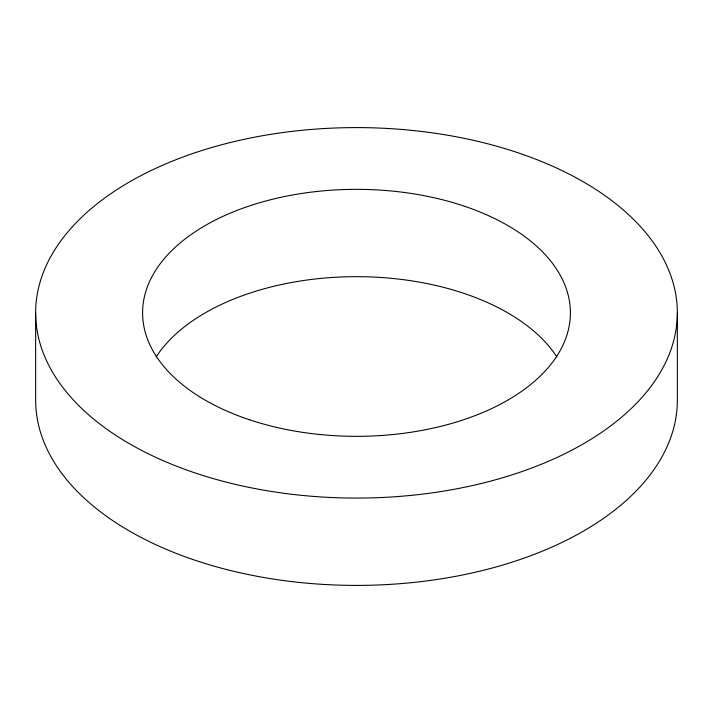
<?xml version="1.0" encoding="UTF-8"?>
<svg xmlns="http://www.w3.org/2000/svg" width="713" height="713" viewBox="0 0 713 713"><rect width="100%" height="100%" fill="white"/><g stroke="black" fill="none" stroke-linecap="round" stroke-linejoin="round"><path stroke-width="1.07" d="M677.35 312.838A320.85 185.237 0 0 1 196.075 473.263A320.85 185.237 0 0 1 196.075 152.413A320.85 185.237 0 0 1 677.35 312.838L677.35 400.162A320.85 185.237 0 0 1 356.5 585.4A320.85 185.237 0 0 1 35.65 400.162L35.65 312.838M156.076 357.026A213.9 123.492 0 0 1 356.5 276.671A213.9 123.492 0 0 1 556.924 357.026M249.55 419.788A213.9 123.492 0 0 0 570.4 312.838A213.9 123.492 0 0 0 249.55 205.888A213.9 123.492 0 0 0 249.55 419.788"/></g></svg>
